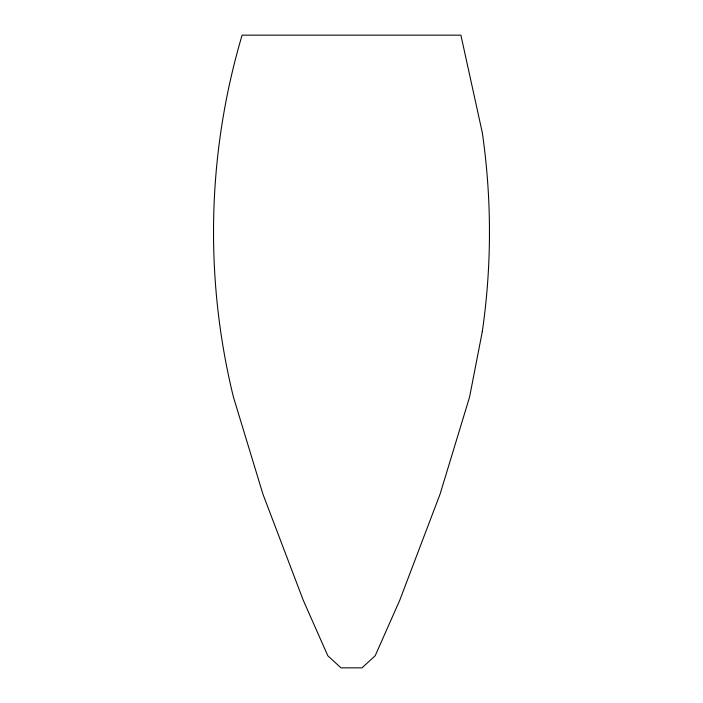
<?xml version="1.0" encoding="UTF-8"?>
<svg xmlns="http://www.w3.org/2000/svg" width="703" height="703" viewBox="0 0 703 703"><rect width="100%" height="100%" fill="white"/><g stroke="black" fill="none" stroke-linecap="round" stroke-linejoin="round"><path stroke-width="1.05" d="M482.293 331.667L469.586 396.993L440.052 494.191L399.726 600.3L375.2 655.732L362.019 667.85L340.981 667.85L327.8 655.732L303.274 600.3L262.948 494.191L233.414 396.993A693.167 693.167 0 0 1 242.104 35.15L460.896 35.15L482.293 132.612A694.951 694.951 0 0 1 482.293 331.667"/></g></svg>
